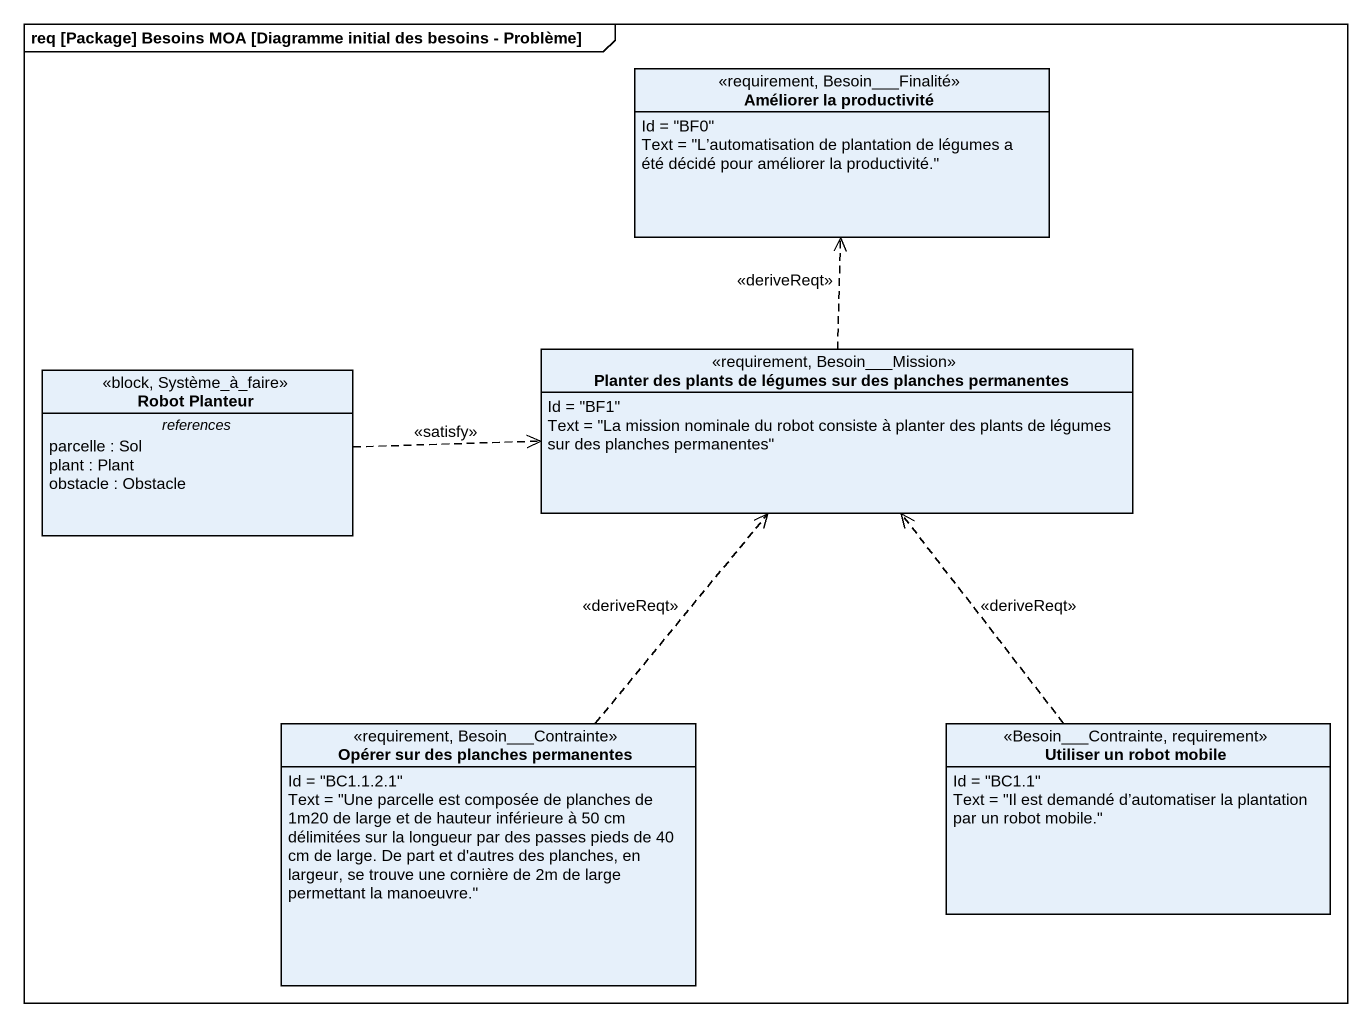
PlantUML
@startuml
mainframe req [Package] Besoins MOA [Diagramme initial des besoins - Problème]
hide circle
hide empty members
class "Améliorer la productivité" as Améliorer_la_productivité <<requirement, Besoin___Finalité>> {
  Id = "BF0"
  Text = "L’automatisation de plantation de légumes a été décidé pour améliorer la productivité."
}
class "Robot Planteur" as Robot_Planteur <<block, Système_à_faire>> {
  -- references --
  parcelle : Sol
  plant : Plant
  obstacle : Obstacle
}
class "Planter des plants de légumes sur des planches permanentes" as Planter_des_plants_de <<requirement, Besoin___Mission>> {
  Id = "BF1"
  Text = "La mission nominale du robot consiste à planter des plants de légumes sur des planches permanentes"
}
class "Opérer sur des planches permanentes" as Opérer_sur_des_planches <<requirement, Besoin___Contrainte>> {
  Id = "BC1.1.2.1"
  Text = "Une parcelle est composée de planches de 1m20 de large et de hauteur inférieure à 50 cm délimitées sur la longueur par des passes pieds de 40 cm de large. De part et d'autres des planches, en largeur, se trouve une cornière de 2m de large permettant la manoeuvre."
}
class "Utiliser un robot mobile" as Utiliser_un_robot_mobile <<Besoin___Contrainte, requirement>> {
  Id = "BC1.1"
  Text = "Il est demandé d’automatiser la plantation par un robot mobile."
}
Robot_Planteur .right.> Planter_des_plants_de : <<satisfy>>
Planter_des_plants_de .up.> Améliorer_la_productivité : <<deriveReqt>>
Opérer_sur_des_planches .up.> Planter_des_plants_de : <<deriveReqt>>
Utiliser_un_robot_mobile .up.> Planter_des_plants_de : <<deriveReqt>>
@enduml
